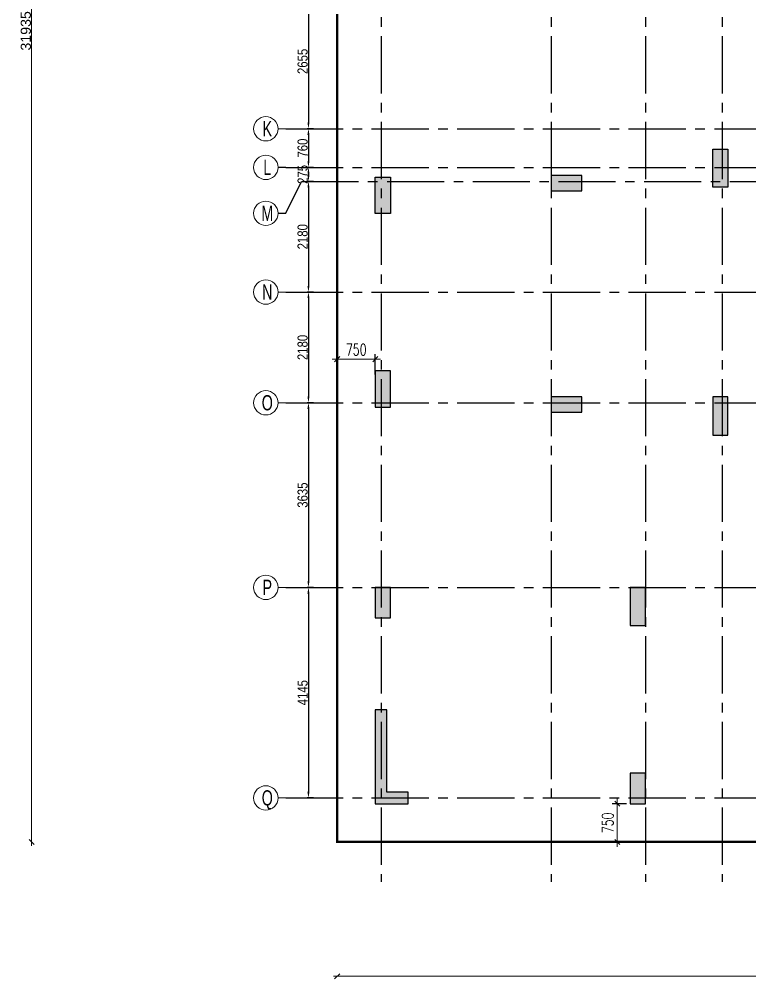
# Model space of a CAD drawing. Header units: millimetres. Extents: x 1123469 to 1883119, y -126924 to 196924.
# Drawn here: x 1358629 to 1373036, y 124283 to 143177 of the extents above; entities that cross this region are included whole.
import ezdxf
from ezdxf.enums import TextEntityAlignment as Align

# ---------------------------------------------------------------- set-up
doc = ezdxf.new("R2010")
doc.units = ezdxf.units.MM
doc.header["$LTSCALE"] = 500
doc.header["$MEASUREMENT"] = 0
doc.header["$PDMODE"] = 34
doc.linetypes.add('CONTINOUS', pattern=[0])
doc.linetypes.add('Site$0$CENTER2', pattern=[1.125, 0.75, -0.125, 0.125, -0.125])
doc.layers.get('Defpoints').update_dxf_attribs({"lineweight": 0})
for name, color, linetype in [('COL. DIM', 3, 'Continuous'), ('GLASS', 5, 'Continuous'), ('GRID', 7, 'Continuous'), ('GRID DIM', 7, 'Continuous'), ('TOWER AREA COLUMN.', 6, 'Continuous')]:
    doc.layers.add(name, color=color, linetype=linetype)
for name, color, linetype, lineweight in [('CUT OUT', 1, 'Continuous', 13), ('dim-M', 1, 'Continuous', 15), ('FOOTING', 1, 'Continuous', 15), ('GRID NO.', 7, 'Continuous', 20), ('S - SUNK', 251, 'Continuous', 0), ('TOWER COL HATCH', 253, 'Continuous', 20)]:
    doc.layers.add(name, color=color, linetype=linetype, lineweight=lineweight)
doc.styles.add('2MM', font='romans.shx', dxfattribs={"width": 0.7})
doc.styles.add('3mm', font='arial.ttf')
doc.styles.add('D50', font='arial.ttf', dxfattribs={"width": 0.8})
doc.dimstyles.new('INNER DIM', dxfattribs={"dimtxt": 200, "dimasz": 120, "dimexe": 25, "dimexo": 25, "dimgap": 12, "dimtad": 1, "dimdec": 0, "dimrnd": 5, "dimzin": 0, "dimdsep": 46, "dimtxsty": 'D50', "dimcen": 0.09, "dimdle": 25, "dimclrt": 6, "dimadec": 0, "dimazin": 0, "dimtfac": 1, "dimtdec": 0, "dimtofl": 0, "dimtmove": 1, "dimatfit": 3, "dimfxl": 75, "dimtolj": 1, "dimtzin": 0, "dimarcsym": 0})
doc.dimstyles.new('PARAMVEER', dxfattribs={"dimtxt": 200, "dimasz": 100, "dimexe": 0, "dimexo": 25, "dimgap": 10, "dimtad": 1, "dimdec": 0, "dimrnd": 5, "dimzin": 0, "dimdsep": 46, "dimtxsty": '3mm', "dimblk": 'OBLIQUE', "dimcen": 0.09, "dimdle": 75, "dimclrd": 1, "dimclre": 1, "dimclrt": 3, "dimadec": 0, "dimazin": 0, "dimtfac": 1, "dimtdec": 0, "dimtmove": 1, "dimatfit": 3, "dimfxl": 100, "dimtolj": 1, "dimtzin": 0, "dimlwd": 18, "dimlwe": 5, "dimarcsym": 0})
doc.dimstyles.new('RAJESH', dxfattribs={"dimtxt": 200, "dimasz": 180, "dimexe": 100, "dimexo": 250, "dimgap": 50, "dimtad": 2, "dimdec": 0, "dimzin": 1, "dimdsep": 46, "dimtxsty": '2MM', "dimblk": 'OBLIQUE', "dimcen": 0, "dimdle": 100, "dimclrd": 1, "dimclre": 1, "dimclrt": 3, "dimadec": 0, "dimazin": 0, "dimtfac": 1, "dimtdec": 0, "dimtix": 1, "dimtmove": 2, "dimatfit": 3, "dimfxl": 1, "dimtolj": 1, "dimlwd": -1, "dimarcsym": 0})

# ---------------------------------------------------------------- blocks, each defined once
blk = doc.blocks.new('GRID MARK')
at = {"layer": 'GRID NO.', "const_width": 50}
blk.add_lwpolyline([(0, -541), (0, -891)], dxfattribs=at)
at = {"layer": 'GRID NO.'}
blk.add_circle((0, 0), 541, dxfattribs=at)
at = {"layer": 'GRID NO.', "style": 'D50', "width": 0.8}
blk.add_attdef('Y1', text='', height=500, dxfattribs=at).set_placement((-33, -267), align=Align.CENTER)
blk = doc.blocks.new('*D58')
at = {"layer": 'Defpoints', "color": 0, "linetype": 'Continuous', "transparency": 16777216}
for p in [(1364613, 241194), (1364325, 238539), (1364447, 238539)]:
    blk.add_point(p, dxfattribs=at)
at = {"layer": 'GRID DIM', "color": 0, "linetype": 'Continuous', "lineweight": -2, "transparency": 16777216}
for p, q in [((1364588, 241194), (1364300, 241194)), ((1364422, 238539), (1364300, 238539))]:
    blk.add_line(p, q, dxfattribs=at)
at = {"layer": 'GRID DIM', "linetype": 'Continuous', "lineweight": -2, "transparency": 16777216}
blk.add_line((1364325, 241074), (1364325, 238659), dxfattribs=at)
at = {"layer": 'GRID DIM', "linetype": 'Continuous', "transparency": 16777216}
for points in [[(1364305, 241074), (1364345, 241074), (1364325, 241194)], [(1364305, 238659), (1364345, 238659), (1364325, 238539)]]:
    blk.add_solid(points, dxfattribs=at)
at = {"layer": 'GRID DIM', "linetype": 'Continuous', "transparency": 16777216, "insert": (1364211, 239866), "char_height": 200, "attachment_point": 5, "rotation": 90, "style": 'D50'}
blk.add_mtext('\\A1;2655', dxfattribs=at)
blk = doc.blocks.new('*D59')
at = {"layer": 'Defpoints', "color": 0, "linetype": 'Continuous', "transparency": 16777216}
for p in [(1364447, 238539), (1364325, 237779), (1364447, 237779)]:
    blk.add_point(p, dxfattribs=at)
at = {"layer": 'GRID DIM', "color": 0, "linetype": 'Continuous', "lineweight": -2, "transparency": 16777216}
for p, q in [((1364422, 238539), (1364300, 238539)), ((1364422, 237779), (1364300, 237779))]:
    blk.add_line(p, q, dxfattribs=at)
at = {"layer": 'GRID DIM', "linetype": 'Continuous', "lineweight": -2, "transparency": 16777216}
blk.add_line((1364325, 238419), (1364325, 237899), dxfattribs=at)
at = {"layer": 'GRID DIM', "linetype": 'Continuous', "transparency": 16777216}
for points in [[(1364305, 238419), (1364345, 238419), (1364325, 238539)], [(1364305, 237899), (1364345, 237899), (1364325, 237779)]]:
    blk.add_solid(points, dxfattribs=at)
at = {"layer": 'GRID DIM', "linetype": 'Continuous', "transparency": 16777216, "insert": (1364211, 238159), "char_height": 200, "attachment_point": 5, "rotation": 90, "style": 'D50'}
blk.add_mtext('\\A1;760', dxfattribs=at)
blk = doc.blocks.new('*D60')
at = {"layer": 'Defpoints', "color": 0, "linetype": 'Continuous', "transparency": 16777216}
for p in [(1364447, 237779), (1364325, 237504), (1364447, 237504)]:
    blk.add_point(p, dxfattribs=at)
at = {"layer": 'GRID DIM', "color": 0, "linetype": 'Continuous', "lineweight": -2, "transparency": 16777216}
for p, q in [((1364422, 237779), (1364300, 237779)), ((1364422, 237504), (1364300, 237504))]:
    blk.add_line(p, q, dxfattribs=at)
at = {"layer": 'GRID DIM', "linetype": 'Continuous', "lineweight": -2, "transparency": 16777216}
blk.add_line((1364325, 237659), (1364325, 237624), dxfattribs=at)
at = {"layer": 'GRID DIM', "linetype": 'Continuous', "transparency": 16777216}
for points in [[(1364305, 237659), (1364345, 237659), (1364325, 237779)], [(1364305, 237624), (1364345, 237624), (1364325, 237504)]]:
    blk.add_solid(points, dxfattribs=at)
at = {"layer": 'GRID DIM', "linetype": 'Continuous', "transparency": 16777216, "insert": (1364211, 237641), "char_height": 200, "attachment_point": 5, "rotation": 90, "style": 'D50'}
blk.add_mtext('\\A1;275', dxfattribs=at)
blk = doc.blocks.new('*D61')
at = {"layer": 'Defpoints', "color": 0, "linetype": 'Continuous', "transparency": 16777216}
for p in [(1364447, 237504), (1364325, 235324), (1364447, 235324)]:
    blk.add_point(p, dxfattribs=at)
at = {"layer": 'GRID DIM', "color": 0, "linetype": 'Continuous', "lineweight": -2, "transparency": 16777216}
for p, q in [((1364422, 237504), (1364300, 237504)), ((1364422, 235324), (1364300, 235324))]:
    blk.add_line(p, q, dxfattribs=at)
at = {"layer": 'GRID DIM', "linetype": 'Continuous', "lineweight": -2, "transparency": 16777216}
blk.add_line((1364325, 237384), (1364325, 235444), dxfattribs=at)
at = {"layer": 'GRID DIM', "linetype": 'Continuous', "transparency": 16777216}
for points in [[(1364305, 237384), (1364345, 237384), (1364325, 237504)], [(1364305, 235444), (1364345, 235444), (1364325, 235324)]]:
    blk.add_solid(points, dxfattribs=at)
at = {"layer": 'GRID DIM', "linetype": 'Continuous', "transparency": 16777216, "insert": (1364211, 236414), "char_height": 200, "attachment_point": 5, "rotation": 90, "style": 'D50'}
blk.add_mtext('\\A1;2180', dxfattribs=at)
blk = doc.blocks.new('*D62')
at = {"layer": 'Defpoints', "color": 0, "linetype": 'Continuous', "transparency": 16777216}
for p in [(1364447, 235324), (1364325, 233144), (1364447, 233144)]:
    blk.add_point(p, dxfattribs=at)
at = {"layer": 'GRID DIM', "color": 0, "linetype": 'Continuous', "lineweight": -2, "transparency": 16777216}
for p, q in [((1364422, 235324), (1364300, 235324)), ((1364422, 233144), (1364300, 233144))]:
    blk.add_line(p, q, dxfattribs=at)
at = {"layer": 'GRID DIM', "linetype": 'Continuous', "lineweight": -2, "transparency": 16777216}
blk.add_line((1364325, 235204), (1364325, 233264), dxfattribs=at)
at = {"layer": 'GRID DIM', "linetype": 'Continuous', "transparency": 16777216}
for points in [[(1364305, 235204), (1364345, 235204), (1364325, 235324)], [(1364305, 233264), (1364345, 233264), (1364325, 233144)]]:
    blk.add_solid(points, dxfattribs=at)
at = {"layer": 'GRID DIM', "linetype": 'Continuous', "transparency": 16777216, "insert": (1364211, 234234), "char_height": 200, "attachment_point": 5, "rotation": 90, "style": 'D50'}
blk.add_mtext('\\A1;2180', dxfattribs=at)
blk = doc.blocks.new('*D63')
at = {"layer": 'Defpoints', "color": 0, "linetype": 'Continuous', "transparency": 16777216}
for p in [(1364447, 233144), (1364325, 229509), (1364447, 229509)]:
    blk.add_point(p, dxfattribs=at)
at = {"layer": 'GRID DIM', "color": 0, "linetype": 'Continuous', "lineweight": -2, "transparency": 16777216}
for p, q in [((1364422, 233144), (1364300, 233144)), ((1364422, 229509), (1364300, 229509))]:
    blk.add_line(p, q, dxfattribs=at)
at = {"layer": 'GRID DIM', "linetype": 'Continuous', "lineweight": -2, "transparency": 16777216}
blk.add_line((1364325, 233024), (1364325, 229629), dxfattribs=at)
at = {"layer": 'GRID DIM', "linetype": 'Continuous', "transparency": 16777216}
for points in [[(1364305, 233024), (1364345, 233024), (1364325, 233144)], [(1364305, 229629), (1364345, 229629), (1364325, 229509)]]:
    blk.add_solid(points, dxfattribs=at)
at = {"layer": 'GRID DIM', "linetype": 'Continuous', "transparency": 16777216, "insert": (1364211, 231326), "char_height": 200, "attachment_point": 5, "rotation": 90, "style": 'D50'}
blk.add_mtext('\\A1;3635', dxfattribs=at)
blk = doc.blocks.new('*D64')
at = {"layer": 'Defpoints', "color": 0, "linetype": 'Continuous', "transparency": 16777216}
for p in [(1364447, 229509), (1364325, 225364), (1364447, 225364)]:
    blk.add_point(p, dxfattribs=at)
at = {"layer": 'GRID DIM', "color": 0, "linetype": 'Continuous', "lineweight": -2, "transparency": 16777216}
for p, q in [((1364422, 229509), (1364300, 229509)), ((1364422, 225364), (1364300, 225364))]:
    blk.add_line(p, q, dxfattribs=at)
at = {"layer": 'GRID DIM', "linetype": 'Continuous', "lineweight": -2, "transparency": 16777216}
blk.add_line((1364325, 229389), (1364325, 225484), dxfattribs=at)
at = {"layer": 'GRID DIM', "linetype": 'Continuous', "transparency": 16777216}
for points in [[(1364305, 229389), (1364345, 229389), (1364325, 229509)], [(1364305, 225484), (1364345, 225484), (1364325, 225364)]]:
    blk.add_solid(points, dxfattribs=at)
at = {"layer": 'GRID DIM', "linetype": 'Continuous', "transparency": 16777216, "insert": (1364211, 227436), "char_height": 200, "attachment_point": 5, "rotation": 90, "style": 'D50'}
blk.add_mtext('\\A1;4145', dxfattribs=at)
blk = doc.blocks.new('3tgra')
at = {"layer": 'TOWER COL HATCH'}
h = blk.add_hatch(color=253, dxfattribs=at)
h.dxf.hatch_style = 1
h.paths.add_polyline_path([(1372586, 76847), (1372286, 76847), (1372286, 77597), (1372586, 77597)])
h = blk.add_hatch(color=253, dxfattribs=at)
h.dxf.hatch_style = 1
h.paths.add_polyline_path([(1365941, 76332), (1365641, 76332), (1365641, 77047), (1365941, 77047)])
h = blk.add_hatch(color=253, dxfattribs=at)
h.dxf.hatch_style = 1
h.paths.add_polyline_path([(1369706, 76777), (1369706, 77077), (1369106, 77077), (1369106, 76777)])
h = blk.add_hatch(color=253, dxfattribs=at)
h.dxf.hatch_style = 1
h.paths.add_polyline_path([(1365941, 73232), (1365641, 73232), (1365641, 72517), (1365941, 72517)])
h = blk.add_hatch(color=253, dxfattribs=at)
h.dxf.hatch_style = 1
h.paths.add_polyline_path([(1369706, 72417), (1369706, 72717), (1369106, 72717), (1369106, 72417)])
h = blk.add_hatch(color=253, dxfattribs=at)
h.dxf.hatch_style = 1
h.paths.add_polyline_path([(1372586, 72717), (1372286, 72717), (1372286, 71967), (1372586, 71967)])
h = blk.add_hatch(color=253, dxfattribs=at)
h.dxf.hatch_style = 1
h.paths.add_polyline_path([(1365941, 68967), (1365641, 68967), (1365641, 68367), (1365941, 68367)])
h = blk.add_hatch(color=253, dxfattribs=at)
h.dxf.hatch_style = 1
h.paths.add_polyline_path([(1370961, 68967), (1370661, 68967), (1370661, 68217), (1370961, 68217)])
h = blk.add_hatch(color=253, dxfattribs=at)
h.dxf.hatch_style = 1
h.paths.add_polyline_path([(1365641, 66557), (1365641, 64707), (1366291, 64707), (1366291, 64937), (1365871, 64937), (1365871, 66557)])
h = blk.add_hatch(color=253, dxfattribs=at)
h.dxf.hatch_style = 1
h.paths.add_polyline_path([(1370961, 65307), (1370661, 65307), (1370661, 64707), (1370961, 64707)])
at = {"layer": 'TOWER AREA COLUMN.', "color": 4}
for points in [[(1372586, 76847), (1372286, 76847), (1372286, 77597), (1372586, 77597)], [(1365941, 76332), (1365641, 76332), (1365641, 77047), (1365941, 77047)], [(1369706, 76777), (1369706, 77077), (1369106, 77077), (1369106, 76777)], [(1365941, 73232), (1365641, 73232), (1365641, 72517), (1365941, 72517)], [(1369706, 72417), (1369706, 72717), (1369106, 72717), (1369106, 72417)], [(1372586, 72717), (1372286, 72717), (1372286, 71967), (1372586, 71967)], [(1365941, 68967), (1365641, 68967), (1365641, 68367), (1365941, 68367)], [(1370961, 68967), (1370661, 68967), (1370661, 68217), (1370961, 68217)], [(1370961, 65307), (1370661, 65307), (1370661, 64707), (1370961, 64707)]]:
    blk.add_lwpolyline(points, close=True, dxfattribs=at)
blk.add_lwpolyline([(1365641, 66557), (1365641, 64707), (1366291, 64707), (1366291, 64937), (1365871, 64937), (1365871, 66557), (1365641, 66557)], dxfattribs=at)
blk = doc.blocks.new('_Oblique')
at = {"color": 0, "linetype": 'ByBlock', "lineweight": -2}
blk.add_line((-0.5, -0.5), (0.5, 0.5), dxfattribs=at)
blk = doc.blocks.new('*D121')
at = {"layer": 'Defpoints', "color": 0, "ltscale": 100, "transparency": 16777216}
for p in [(1365641, 136483), (1364891, 136109), (1365641, 136109)]:
    blk.add_point(p, dxfattribs=at)
at = {"layer": 'dim-M', "color": 1, "ltscale": 100, "transparency": 16777216}
blk.add_line((1364791, 136483), (1365741, 136483), dxfattribs=at)
at = {"layer": 'dim-M', "color": 1, "lineweight": -2, "ltscale": 100, "transparency": 16777216}
for p, q in [((1364891, 136184), (1364891, 136583)), ((1365641, 136184), (1365641, 136583))]:
    blk.add_line(p, q, dxfattribs=at)
at = {"layer": 'dim-M', "color": 1, "ltscale": 100, "transparency": 16777216, "xscale": 100, "yscale": 100, "zscale": 100, "rotation": 180}
blk.add_blockref('_Oblique', (1364891, 136483), dxfattribs=at)
at = {"layer": 'dim-M', "color": 1, "ltscale": 100, "transparency": 16777216, "xscale": 100, "yscale": 100, "zscale": 100}
blk.add_blockref('_Oblique', (1365641, 136483), dxfattribs=at)
at = {"layer": 'dim-M', "color": 3, "ltscale": 100, "transparency": 16777216, "insert": (1365266, 136670), "char_height": 225, "attachment_point": 5, "style": '2MM'}
blk.add_mtext('\\A1;750', dxfattribs=at)
blk = doc.blocks.new('*D134')
at = {"layer": 'Defpoints', "color": 0, "ltscale": 100, "transparency": 16777216}
for p in [(1370661, 127729), (1370407, 126979), (1370661, 126979)]:
    blk.add_point(p, dxfattribs=at)
at = {"layer": 'dim-M', "color": 1, "lineweight": -2, "ltscale": 100, "transparency": 16777216}
for p, q in [((1370586, 127729), (1370307, 127729)), ((1370586, 126979), (1370307, 126979))]:
    blk.add_line(p, q, dxfattribs=at)
at = {"layer": 'dim-M', "color": 1, "ltscale": 100, "transparency": 16777216}
blk.add_line((1370407, 127829), (1370407, 126879), dxfattribs=at)
at = {"layer": 'dim-M', "color": 1, "ltscale": 100, "transparency": 16777216, "xscale": 100, "yscale": 100, "zscale": 100}
for p, rotation in [((1370407, 127729), 90), ((1370407, 126979), 270)]:
    blk.add_blockref('_Oblique', p, dxfattribs=dict(at, rotation=rotation))
at = {"layer": 'dim-M', "color": 3, "ltscale": 100, "transparency": 16777216, "insert": (1370220, 127354), "char_height": 225, "attachment_point": 5, "rotation": 90, "style": '2MM'}
blk.add_mtext('\\A1;750', dxfattribs=at)
blk = doc.blocks.new('*D2624')
at = {"layer": 'COL. DIM', "color": 1, "linetype": 'CONTINOUS', "lineweight": 5, "ltscale": 10, "transparency": 16777216}
for p, q in [((1726903, 142855), (1726903, 142349)), ((1727203, 141672), (1727203, 142529))]:
    blk.add_line(p, q, dxfattribs=at)
at = {"layer": 'COL. DIM', "color": 1, "lineweight": 18, "ltscale": 10, "transparency": 16777216}
blk.add_line((1726813, 142439), (1727293, 142439), dxfattribs=at)
at = {"layer": 'Defpoints', "color": 0, "ltscale": 10, "transparency": 16777216}
for p in [(1726903, 142920), (1727203, 142439), (1727203, 141607), (1405056, 139394), (1364891, 126979), (1364891, 124333)]:
    blk.add_point(p, dxfattribs=at)
at = {"layer": 'S - SUNK', "color": 1, "lineweight": 18, "ltscale": 10, "transparency": 16777216}
blk.add_line((1405131, 124333), (1364816, 124333), dxfattribs=at)
at = {"layer": 'S - SUNK', "color": 1, "lineweight": 5, "ltscale": 10, "transparency": 16777216}
for p, q in [((1364891, 124333), (1364891, 124333)), ((1405056, 124333), (1405056, 124333))]:
    blk.add_line(p, q, dxfattribs=at)
at = {"layer": 'COL. DIM', "color": 1, "lineweight": 18, "ltscale": 10, "transparency": 16777216, "xscale": 90, "yscale": 90, "zscale": 90, "rotation": 180}
blk.add_blockref('_Oblique', (1726903, 142439), dxfattribs=at)
at = {"layer": 'COL. DIM', "color": 1, "lineweight": 18, "ltscale": 10, "transparency": 16777216, "xscale": 90, "yscale": 90, "zscale": 90}
blk.add_blockref('_Oblique', (1727203, 142439), dxfattribs=at)
at = {"layer": 'S - SUNK', "color": 1, "lineweight": 18, "ltscale": 10, "transparency": 16777216, "xscale": 100, "yscale": 100, "zscale": 100, "rotation": 180}
blk.add_blockref('_Oblique', (1364891, 124333), dxfattribs=at)
at = {"layer": 'S - SUNK', "color": 1, "lineweight": 18, "ltscale": 10, "transparency": 16777216, "xscale": 100, "yscale": 100, "zscale": 100}
blk.add_blockref('_Oblique', (1405056, 124333), dxfattribs=at)
at = {"layer": 'COL. DIM', "color": 3, "ltscale": 10, "transparency": 16777216, "insert": (1727053, 142587), "char_height": 200, "attachment_point": 5, "style": '3mm'}
blk.add_mtext('\\A1;300', dxfattribs=at)
at = {"layer": 'S - SUNK', "color": 3, "ltscale": 10, "transparency": 16777216, "insert": (1384973, 124445), "char_height": 200, "attachment_point": 5, "style": '3mm'}
blk.add_mtext('\\A1;40165', dxfattribs=at)
blk = doc.blocks.new('*D2625')
at = {"layer": 'COL. DIM', "color": 1, "linetype": 'CONTINOUS', "lineweight": 5, "ltscale": 10, "transparency": 16777216}
for p, q in [((1725012, 141907), (1725546, 141907)), ((1724393, 141607), (1725546, 141607))]:
    blk.add_line(p, q, dxfattribs=at)
at = {"layer": 'COL. DIM', "color": 1, "lineweight": 18, "ltscale": 10, "transparency": 16777216}
blk.add_line((1725456, 141997), (1725456, 141517), dxfattribs=at)
at = {"layer": 'Defpoints', "color": 0, "ltscale": 10, "transparency": 16777216}
for p in [(1358872, 158914), (1431761, 158914), (1724947, 141907), (1724328, 141607), (1725456, 141607), (1442851, 126979)]:
    blk.add_point(p, dxfattribs=at)
at = {"layer": 'S - SUNK', "color": 1, "lineweight": 18, "ltscale": 10, "transparency": 16777216}
blk.add_line((1358872, 126904), (1358872, 158989), dxfattribs=at)
at = {"layer": 'S - SUNK', "color": 1, "lineweight": 5, "ltscale": 10, "transparency": 16777216}
for p, q in [((1358872, 158914), (1358872, 158914)), ((1358872, 126979), (1358872, 126979))]:
    blk.add_line(p, q, dxfattribs=at)
at = {"layer": 'COL. DIM', "color": 1, "lineweight": 18, "ltscale": 10, "transparency": 16777216, "xscale": 90, "yscale": 90, "zscale": 90}
for p, rotation in [((1725456, 141907), 90), ((1725456, 141607), 270)]:
    blk.add_blockref('_Oblique', p, dxfattribs=dict(at, rotation=rotation))
at = {"layer": 'S - SUNK', "color": 1, "lineweight": 18, "ltscale": 10, "transparency": 16777216, "xscale": 100, "yscale": 100, "zscale": 100}
for p, rotation in [((1358872, 158914), 90), ((1358872, 126979), 270)]:
    blk.add_blockref('_Oblique', p, dxfattribs=dict(at, rotation=rotation))
at = {"layer": 'COL. DIM', "color": 3, "ltscale": 10, "transparency": 16777216, "insert": (1725308, 141757), "char_height": 200, "attachment_point": 5, "rotation": 90, "style": '3mm'}
blk.add_mtext('\\A1;300', dxfattribs=at)
at = {"layer": 'S - SUNK', "color": 3, "ltscale": 10, "transparency": 16777216, "insert": (1358760, 142947), "char_height": 200, "attachment_point": 5, "rotation": 90, "style": '3mm'}
blk.add_mtext('\\A1;31935', dxfattribs=at)
blk = doc.blocks.new('EEE')
at = {"layer": 'GRID', "color": 16, "linetype": 'Site$0$CENTER2', "ltscale": 3}
for points in [[(1365755.6, 258923.2), (1365755.6, 223711.9)], [(1369105.6, 258923.2), (1369105.6, 223711.9)], [(1370960.6, 258923.2), (1370960.6, 223711.9)], [(1372470.6, 258923.2), (1372470.6, 223711.9)], [(1363880.9, 238538.8), (1442964.5, 238538.8)], [(1363880.9, 237778.8), (1442964.5, 237778.8)], [(1363880.9, 236875.5), (1364185.2, 237504), (1442964.5, 237504)], [(1363880.9, 235324.1), (1442964.5, 235324.1)], [(1363880.9, 233143.8), (1442964.5, 233143.8)], [(1363880.9, 229508.8), (1442964.5, 229508.8)], [(1363880.9, 225363.8), (1442964.5, 225363.8)]]:
    blk.add_lwpolyline(points, dxfattribs=at)
at = {"layer": 'GRID NO.'}
ref = blk.add_blockref('GRID MARK', (1363485.6, 238538.8), dxfattribs=dict(at, xscale=0.443520000003279, yscale=0.443520000003279, zscale=0.443520000003279, rotation=90))
ref.add_attrib('Y1', 'K', dxfattribs={"height": 300, "style": 'D50', "width": 0.669886}).set_placement((1363514.6, 238539.8), align=Align.MIDDLE_CENTER)
ref = blk.add_blockref('GRID MARK', (1363485.6, 237778.8), dxfattribs=dict(at, xscale=0.443520000003279, yscale=0.443520000003279, zscale=0.443520000003279, rotation=90))
ref.add_attrib('Y1', 'L', dxfattribs={"height": 300, "style": 'D50', "width": 0.669886}).set_placement((1363514.6, 237779.8), align=Align.MIDDLE_CENTER)
ref = blk.add_blockref('GRID MARK', (1363485.6, 236875.5), dxfattribs=dict(at, xscale=0.443520000003279, yscale=0.443520000003279, zscale=0.443520000003279, rotation=90))
ref.add_attrib('Y1', 'M', dxfattribs={"height": 300, "style": 'D50', "width": 0.669886}).set_placement((1363514.6, 236876.5), align=Align.MIDDLE_CENTER)
ref = blk.add_blockref('GRID MARK', (1363485.6, 235324.1), dxfattribs=dict(at, xscale=0.443520000003279, yscale=0.443520000003279, zscale=0.443520000003279, rotation=90))
ref.add_attrib('Y1', 'N', dxfattribs={"height": 300, "style": 'D50', "width": 0.669886}).set_placement((1363514.6, 235325.1), align=Align.MIDDLE_CENTER)
ref = blk.add_blockref('GRID MARK', (1363485.6, 233143.8), dxfattribs=dict(at, xscale=0.443520000003279, yscale=0.443520000003279, zscale=0.443520000003279, rotation=90))
ref.add_attrib('Y1', 'O', dxfattribs={"height": 300, "style": 'D50', "width": 0.669886}).set_placement((1363514.6, 233144.9), align=Align.MIDDLE_CENTER)
ref = blk.add_blockref('GRID MARK', (1363485.6, 229508.8), dxfattribs=dict(at, xscale=0.443520000003279, yscale=0.443520000003279, zscale=0.443520000003279, rotation=90))
ref.add_attrib('Y1', 'P', dxfattribs={"height": 300, "style": 'D50', "width": 0.669886}).set_placement((1363514.6, 229509.9), align=Align.MIDDLE_CENTER)
ref = blk.add_blockref('GRID MARK', (1363485.6, 225363.8), dxfattribs=dict(at, xscale=0.443520000003279, yscale=0.443520000003279, zscale=0.443520000003279, rotation=90))
ref.add_attrib('Y1', 'Q', dxfattribs={"height": 300, "style": 'D50', "width": 0.669886}).set_placement((1363514.6, 225364.9), align=Align.MIDDLE_CENTER)
at = {"layer": 'GRID DIM', "color": 0, "linetype": 'Continuous'}
for base, p1, p2, picture, middle in [((1364325, 238538.8), (1364612.7, 241193.8), (1364447.2, 238538.8), '*D58', (1364210.9, 239866.3)), ((1364325, 237778.8), (1364447.2, 238538.8), (1364447.2, 237778.8), '*D59', (1364210.9, 238158.8)), ((1364325, 235324.1), (1364447.2, 237504), (1364447.2, 235324.1), '*D61', (1364210.9, 236414)), ((1364325, 233143.8), (1364447.2, 235324.1), (1364447.2, 233143.8), '*D62', (1364210.9, 234233.9)), ((1364325, 229508.8), (1364447.2, 233143.8), (1364447.2, 229508.8), '*D63', (1364210.8, 231326.3)), ((1364325, 225363.8), (1364447.2, 229508.8), (1364447.2, 225363.8), '*D64', (1364210.9, 227436.3))]:
    dim = blk.add_linear_dim(base=base, p1=p1, p2=p2, angle=90, dimstyle='INNER DIM', override={"dimclrd": 256, "dimclrt": 256}, dxfattribs=at)
    dim.commit()
    dim.dimension.update_dxf_attribs({"geometry": picture, "text_midpoint": middle})
dim = blk.add_linear_dim(base=(1364325, 237504), p1=(1364447.2, 237778.8), p2=(1364447.2, 237504), angle=90, dimstyle='INNER DIM', override={"dimclrd": 256, "dimclrt": 256}, dxfattribs=at)
dim.commit()
dim.dimension.update_dxf_attribs({"geometry": '*D60', "text_midpoint": (1364325, 237641.4), "dimtype": 128})

msp = doc.modelspace()

# ---------------------------------------------------------------- linework, layer by layer
at = {"layer": 'FOOTING', "color": 3, "ltscale": 10, "const_width": 50}
msp.add_lwpolyline([(1390780.6, 126979.3), (1382225.6, 126979.3), (1382225.6, 126464.3), (1373445.6, 126464.3), (1373445.6, 126979.3), (1364890.6, 126979.3), (1364890.6, 148629.4), (1375980.6, 148629.4), (1375980.6, 158914.1), (1384855.6, 158914.1), (1384855.6, 157414.1), (1388805.6, 157414.1), (1388805.6, 156599.2), (1390500.6, 156599.2)], dxfattribs=at)

# ---------------------------------------------------------------- block references
at = {"layer": 'CUT OUT', "color": 4}
msp.add_blockref('3tgra', (0, 63022.5), dxfattribs=at)
at = {"layer": 'GLASS', "color": 4}
msp.add_blockref('EEE', (0, -97519.6), dxfattribs=at)

# ---------------------------------------------------------------- dimensions: what is measured, and where the dimension line sits
at = {"layer": 'COL. DIM', "color": 6, "ltscale": 10}
dim = msp.add_linear_dim(base=(1725455.6, 141607.5), p1=(1724947.2, 141907.5), p2=(1724328.3, 141607.5), angle=90, dimstyle='PARAMVEER', override={"dimasz": 90, "dimexe": 90, "dimexo": 65, "dimgap": 45, "dimpost": '\\X', "dimdle": 90, "dimfxl": 0.18, "dimarcsym": 1}, dxfattribs=at)
dim.commit()
dim.dimension.update_dxf_attribs({"geometry": '*D2625', "text_midpoint": (1725455.6, 141757.5), "dimtype": 160})
dim = msp.add_linear_dim(base=(1727203.3, 142439.5), p1=(1726903.3, 142920.3), p2=(1727203.3, 141607.5), dimstyle='PARAMVEER', override={"dimasz": 90, "dimexe": 90, "dimexo": 65, "dimgap": 45, "dimpost": '\\X', "dimdle": 90, "dimfxl": 0.18, "dimarcsym": 1}, dxfattribs=at)
dim.commit()
dim.dimension.update_dxf_attribs({"geometry": '*D2624', "text_midpoint": (1727053.3, 142439.5), "dimtype": 160})
at = {"layer": 'dim-M', "ltscale": 100}
dim = msp.add_linear_dim(base=(1365640.6, 136482.5), p1=(1364890.6, 136109.3), p2=(1365640.6, 136109.3), dimstyle='RAJESH', override={"dimtxt": 225, "dimasz": 100, "dimexo": 75, "dimgap": 75, "dimtmove": 1}, dxfattribs=at)
dim.commit()
dim.dimension.update_dxf_attribs({"geometry": '*D121', "text_midpoint": (1365265.6, 136670)})
dim = msp.add_linear_dim(base=(1370407.5, 126979.3), p1=(1370660.6, 127729.3), p2=(1370660.6, 126979.3), angle=90, dimstyle='RAJESH', override={"dimtxt": 225, "dimasz": 100, "dimexo": 75, "dimgap": 75, "dimtmove": 1}, dxfattribs=at)
dim.commit()
dim.dimension.update_dxf_attribs({"geometry": '*D134', "text_midpoint": (1370220, 127354.3)})
at = {"layer": 'S - SUNK', "color": 4, "ltscale": 10}
dim = msp.add_linear_dim(base=(1358872.1, 158914.1), p1=(1442850.6, 126979.3), p2=(1431760.6, 158914.1), angle=90, dimstyle='PARAMVEER', override={"dimpost": '\\X', "dimfxl": 0.15, "dimfxlon": 1, "dimarcsym": 1}, dxfattribs=at)
dim.commit()
dim.dimension.update_dxf_attribs({"geometry": '*D2625', "text_midpoint": (1358759.9, 142946.7)})
dim = msp.add_linear_dim(base=(1364890.6, 124332.9), p1=(1405055.6, 139394.2), p2=(1364890.6, 126979.3), dimstyle='PARAMVEER', override={"dimpost": '\\X', "dimfxl": 0.15, "dimfxlon": 1, "dimarcsym": 1}, dxfattribs=at)
dim.commit()
dim.dimension.update_dxf_attribs({"geometry": '*D2624', "text_midpoint": (1384973.1, 124445)})

doc.saveas('drawing.dxf')
